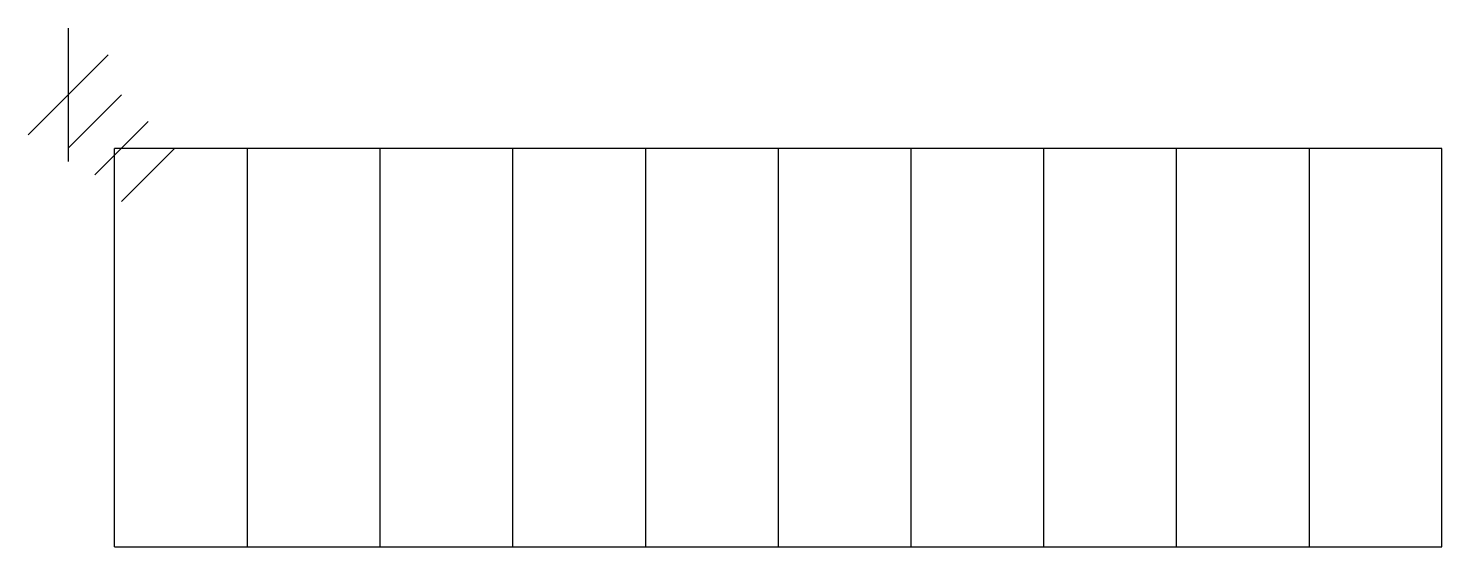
# Model space of a CAD drawing. Extents: x -1 to 29, y 0 to 318.
# Drawn here: x -0.85 to 29.1, y 307.23 to 318.21 of the extents above.
import ezdxf

# ---------------------------------------------------------------- set-up
doc = ezdxf.new("R2010")
doc.units = 0

msp = doc.modelspace()

# ---------------------------------------------------------------- linework, layer by layer
at = {"layer": 'gudomlega kerfid v1_Sketch1'}
for p, q in [((29.1042, 315.665), (0.979658, 315.665)), ((0.979658, 307.228), (0.979658, 315.665)), ((3.79211, 315.665), (3.79211, 307.228)), ((6.60457, 315.665), (6.60457, 307.228)), ((9.41702, 315.665), (9.41702, 307.228)), ((12.2295, 315.665), (12.2295, 307.228)), ((15.0419, 315.665), (15.0419, 307.228)), ((17.8544, 315.665), (17.8544, 307.228)), ((20.6668, 315.665), (20.6668, 307.228)), ((23.4793, 315.665), (23.4793, 307.228)), ((26.2917, 315.665), (26.2917, 307.228)), ((29.1042, 307.228), (29.1042, 315.665)), ((0.979658, 307.228), (29.1042, 307.228))]:
    msp.add_line(p, q, dxfattribs=at)
at = {"layer": 'Layer 1'}
for p, q in [((0, 318.211), (0, 315.389)), ((0.846666, 317.647), (-0.846666, 315.953)), ((1.12889, 316.8), (0, 315.67111)), ((1.69333, 316.236), (0.56444, 315.10711)), ((2.25778, 315.671), (1.12889, 314.54211))]:
    msp.add_line(p, q, dxfattribs=at)

doc.saveas('drawing.dxf')
